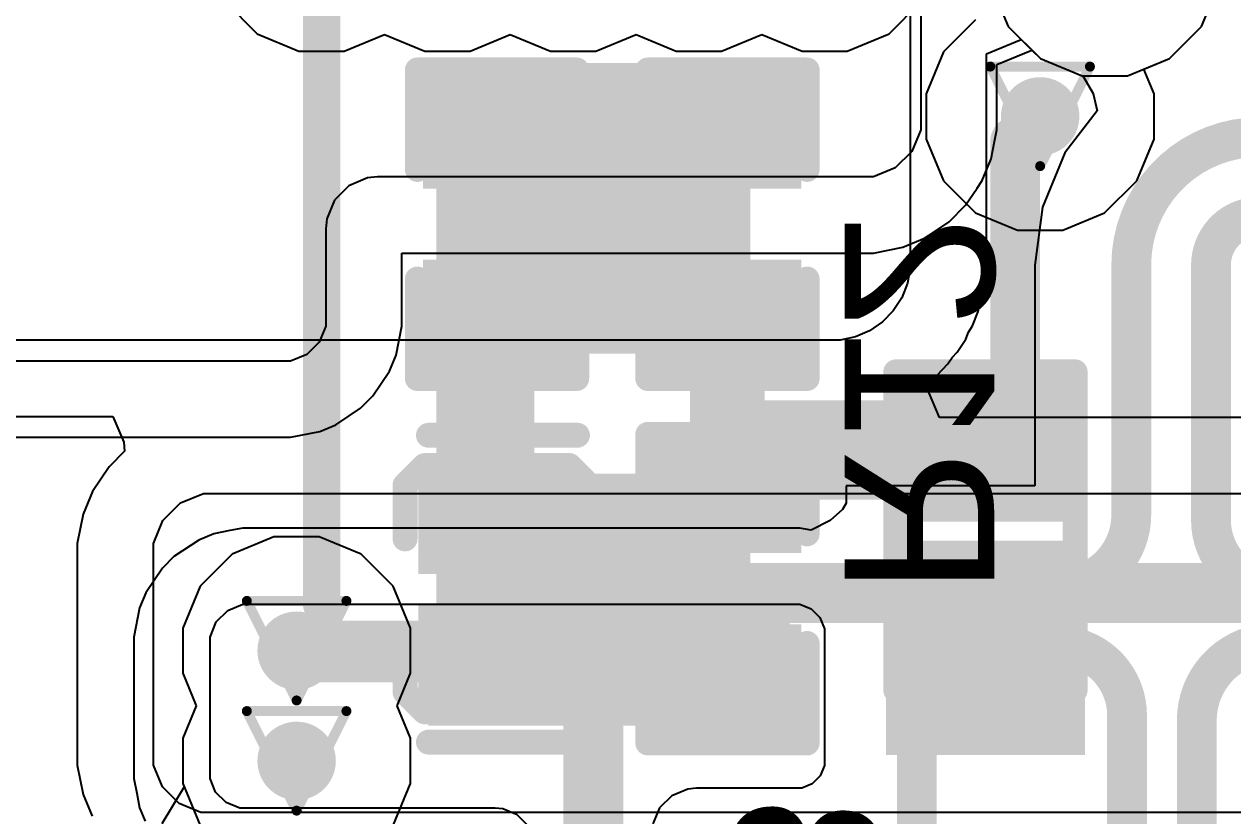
# Model space of a CAD drawing. Header units: inches. Extents: x -5 to 234, y -4 to 104.
# Drawn here: x 25.86 to 32.02, y 3.24 to 7.28 of the extents above; entities that cross this region are included whole.
import ezdxf

# ---------------------------------------------------------------- set-up
doc = ezdxf.new("R2010")
doc.units = ezdxf.units.IN
for name, color, linetype in [('Bottom Layer', 5, 'Continuous'), ('Bottom Overlay', 54, 'Continuous'), ('Bottom Paste', 16, 'Continuous'), ('Bottom Solder', 6, 'Continuous'), ('Drill Drawing', 1, 'Continuous'), ('GND', 16, 'Continuous'), ('POWER', 76, 'Continuous'), ('Top Layer', 1, 'Continuous'), ('Top Overlay', 2, 'Continuous'), ('Top Paste', 8, 'Continuous'), ('Top Solder', 216, 'Continuous'), ('Via Holes', 16, 'Continuous')]:
    doc.layers.add(name, color=color, linetype=linetype)
doc.styles.add('Arial', font='', dxfattribs={"height": 0.2})
doc.styles.get('Arial').set_extended_font_data('Arial')

# ---------------------------------------------------------------- blocks, each defined once
blk = doc.blocks.new('R___0805_B_55')
at = {"layer": 'Bottom Layer'}
for points in [[(-1.524, 0.635), (-0.508, 0.635), (-0.508, -0.635), (-1.524, -0.635)], [(0.508, 0.635), (1.524, 0.635), (1.524, -0.635), (0.508, -0.635)]]:
    blk.add_hatch(color=5, dxfattribs=at).paths.add_polyline_path(points)
at = {"layer": 'Bottom Paste'}
for points in [[(-1.524, 0.635), (-0.508, 0.635), (-0.508, -0.635), (-1.524, -0.635)], [(0.508, 0.635), (1.524, 0.635), (1.524, -0.635), (0.508, -0.635)]]:
    blk.add_hatch(color=16, dxfattribs=at).paths.add_polyline_path(points)
at = {"layer": 'Bottom Solder'}
for points in [[(-1.6256, 0.7366), (-0.4064, 0.7366), (-0.4064, -0.7366), (-1.6256, -0.7366)], [(0.4064, 0.7366), (1.6256, 0.7366), (1.6256, -0.7366), (0.4064, -0.7366)]]:
    blk.add_hatch(color=6, dxfattribs=at).paths.add_polyline_path(points)
at = {"layer": 'Bottom Overlay'}
for points in [[(1.6256, 0.7366, 0.127, 0.127, 0), (-1.6256, 0.7366, 0.127, 0.127, 0)], [(-1.6256, -0.7366, 0.127, 0.127, 0), (-1.6256, 0.7366, 0.127, 0.127, 0)], [(1.6256, -0.7366, 0.127, 0.127, 0), (1.6256, 0.7366, 0.127, 0.127, 0)], [(1.6256, -0.7366, 0.127, 0.127, 0), (-1.6256, -0.7366, 0.127, 0.127, 0)]]:
    blk.add_lwpolyline(points, format="xyseb", dxfattribs=at)
for points in [[(-1.65735, 0.7366, 0.0635, 0.0635, 1), (-1.59385, 0.7366, 0.0635, 0.0635, 1)], [(-1.65735, 0.7366, 0.0635, 0.0635, 1), (-1.59385, 0.7366, 0.0635, 0.0635, 1)], [(1.59385, 0.7366, 0.0635, 0.0635, 1), (1.65735, 0.7366, 0.0635, 0.0635, 1)], [(1.59385, 0.7366, 0.0635, 0.0635, 1), (1.65735, 0.7366, 0.0635, 0.0635, 1)], [(-1.65735, -0.7366, 0.0635, 0.0635, 1), (-1.59385, -0.7366, 0.0635, 0.0635, 1)], [(-1.65735, -0.7366, 0.0635, 0.0635, 1), (-1.59385, -0.7366, 0.0635, 0.0635, 1)], [(1.59385, -0.7366, 0.0635, 0.0635, 1), (1.65735, -0.7366, 0.0635, 0.0635, 1)], [(1.59385, -0.7366, 0.0635, 0.0635, 1), (1.65735, -0.7366, 0.0635, 0.0635, 1)]]:
    blk.add_lwpolyline(points, format="xyseb", close=True, dxfattribs=at)
blk = doc.blocks.new('DFN1006_2L__116')
at = {"layer": 'Top Layer'}
for points in [[(-0.7, 0.33), (-0.15, 0.33), (-0.15, -0.33), (-0.7, -0.33)], [(0.15, 0.33), (0.7, 0.33), (0.7, -0.33), (0.15, -0.33)]]:
    blk.add_hatch(color=1, dxfattribs=at).paths.add_polyline_path(points)
at = {"layer": 'Top Overlay'}
blk.add_hatch(color=2, dxfattribs=at).paths.add_polyline_path([(-1.143, -0.5079), (-0.8128, -0.5079), (-0.8128, 0.5081), (-1.143, 0.5081)])
at = {"layer": 'Top Paste'}
for points in [[(-0.7, 0.33), (-0.15, 0.33), (-0.15, -0.33), (-0.7, -0.33)], [(0.15, 0.33), (0.7, 0.33), (0.7, -0.33), (0.15, -0.33)]]:
    blk.add_hatch(color=8, dxfattribs=at).paths.add_polyline_path(points)
at = {"layer": 'Top Solder'}
for points in [[(-0.8016, 0.4316), (-0.0484, 0.4316), (-0.0484, -0.4316), (-0.8016, -0.4316)], [(0.0484, 0.4316), (0.8016, 0.4316), (0.8016, -0.4316), (0.0484, -0.4316)]]:
    blk.add_hatch(color=216, dxfattribs=at).paths.add_polyline_path(points)
at = {"layer": 'Top Overlay'}
for points in [[(-0.8128, 0.4572, 0.127, 0.127, 0), (-0.8128, -0.4572, 0.127, 0.127, 0)], [(-0.8128, 0.4572, 0.127, 0.127, 0), (0.8128, 0.4572, 0.127, 0.127, 0)], [(0.8128, 0.4572, 0.127, 0.127, 0), (0.8128, -0.4572, 0.127, 0.127, 0)], [(-0.8128, -0.4572, 0.127, 0.127, 0), (0.8128, -0.4572, 0.127, 0.127, 0)]]:
    blk.add_lwpolyline(points, format="xyseb", dxfattribs=at)
for points in [[(-0.8446, 0.4572, 0.0635, 0.0635, 1), (-0.781, 0.4572, 0.0635, 0.0635, 1)], [(-0.8446, 0.4572, 0.0635, 0.0635, 1), (-0.781, 0.4572, 0.0635, 0.0635, 1)], [(0.781, 0.4572, 0.0635, 0.0635, 1), (0.8445, 0.4572, 0.0635, 0.0635, 1)], [(0.781, 0.4572, 0.0635, 0.0635, 1), (0.8445, 0.4572, 0.0635, 0.0635, 1)], [(-0.8446, -0.4572, 0.0635, 0.0635, 1), (-0.781, -0.4572, 0.0635, 0.0635, 1)], [(-0.8446, -0.4572, 0.0635, 0.0635, 1), (-0.781, -0.4572, 0.0635, 0.0635, 1)], [(0.781, -0.4572, 0.0635, 0.0635, 1), (0.8445, -0.4572, 0.0635, 0.0635, 1)], [(0.781, -0.4572, 0.0635, 0.0635, 1), (0.8445, -0.4572, 0.0635, 0.0635, 1)]]:
    blk.add_lwpolyline(points, format="xyseb", close=True, dxfattribs=at)
blk = doc.blocks.new('DFN1006_2L__B__D____________118')
at = {"layer": 'Top Layer'}
for points in [[(-0.525, 0.35), (-0.125, 0.35), (-0.125, -0.35), (-0.525, -0.35)], [(0.125, 0.35), (0.525, 0.35), (0.525, -0.35), (0.125, -0.35)]]:
    blk.add_hatch(color=1, dxfattribs=at).paths.add_polyline_path(points)
at = {"layer": 'Top Paste'}
for points in [[(-0.525, 0.35), (-0.125, 0.35), (-0.125, -0.35), (-0.525, -0.35)], [(0.125, 0.35), (0.525, 0.35), (0.525, -0.35), (0.125, -0.35)]]:
    blk.add_hatch(color=8, dxfattribs=at).paths.add_polyline_path(points)
at = {"layer": 'Top Solder'}
for points in [[(-0.5758, 0.4008), (-0.0742, 0.4008), (-0.0742, -0.4008), (-0.5758, -0.4008)], [(0.0742, 0.4008), (0.5758, 0.4008), (0.5758, -0.4008), (0.0742, -0.4008)]]:
    blk.add_hatch(color=216, dxfattribs=at).paths.add_polyline_path(points)
at = {"layer": 'Top Overlay'}
for points in [[(-0.5283, 0.4692, 0.127, 0.127, 0), (-0.6283, 0.3691, 0.127, 0.127, 0)], [(-0.5283, 0.4692, 0.127, 0.127, 0), (-0.4983, 0.4692, 0.127, 0.127, 0)], [(-0.4983, 0.4692, 0.127, 0.127, 0), (-0.254, 0.4692, 0.127, 0.127, 0)], [(0.254, 0.4692, 0.127, 0.127, 0), (0.4983, 0.4692, 0.127, 0.127, 0)], [(0.4983, 0.4692, 0.127, 0.127, 0), (0.5283, 0.4692, 0.127, 0.127, 0)], [(0.5283, 0.4692, 0.127, 0.127, 0), (0.6283, 0.3691, 0.127, 0.127, 0)], [(-0.6283, 0.3691, 0.127, 0.127, 0), (-0.6283, -0.3691, 0.127, 0.127, 0)], [(0.6283, 0.3691, 0.127, 0.127, 0), (0.6283, -0.3691, 0.127, 0.127, 0)], [(-0.783, 0.35, 0.127, 0.127, 0), (-0.783, -0.41, 0.127, 0.127, 0)], [(0.783, 0.35, 0.127, 0.127, 0), (0.783, -0.41, 0.127, 0.127, 0)], [(-0.6283, -0.3691, 0.127, 0.127, 0), (-0.5283, -0.4692, 0.127, 0.127, 0)], [(0.6283, -0.3691, 0.127, 0.127, 0), (0.5283, -0.4692, 0.127, 0.127, 0)], [(-0.5283, -0.4692, 0.127, 0.127, 0), (-0.254, -0.4692, 0.127, 0.127, 0)], [(0.254, -0.4692, 0.127, 0.127, 0), (0.5283, -0.4692, 0.127, 0.127, 0)]]:
    blk.add_lwpolyline(points, format="xyseb", dxfattribs=at)
for points in [[(-0.5601, 0.4692, 0.0635, 0.0635, 1), (-0.4966, 0.4692, 0.0635, 0.0635, 1)], [(-0.5601, 0.4692, 0.0635, 0.0635, 1), (-0.4966, 0.4692, 0.0635, 0.0635, 1)], [(-0.5301, 0.4692, 0.0635, 0.0635, 1), (-0.4666, 0.4692, 0.0635, 0.0635, 1)], [(-0.5301, 0.4692, 0.0635, 0.0635, 1), (-0.4666, 0.4692, 0.0635, 0.0635, 1)], [(-0.2857, 0.4692, 0.0635, 0.0635, 1), (-0.2223, 0.4692, 0.0635, 0.0635, 1)], [(0.2223, 0.4692, 0.0635, 0.0635, 1), (0.2857, 0.4692, 0.0635, 0.0635, 1)], [(0.4666, 0.4692, 0.0635, 0.0635, 1), (0.5301, 0.4692, 0.0635, 0.0635, 1)], [(0.4666, 0.4692, 0.0635, 0.0635, 1), (0.5301, 0.4692, 0.0635, 0.0635, 1)], [(0.4966, 0.4692, 0.0635, 0.0635, 1), (0.5601, 0.4692, 0.0635, 0.0635, 1)], [(0.4966, 0.4692, 0.0635, 0.0635, 1), (0.5601, 0.4692, 0.0635, 0.0635, 1)], [(-0.6601, 0.3691, 0.0635, 0.0635, 1), (-0.5966, 0.3691, 0.0635, 0.0635, 1)], [(-0.6601, 0.3691, 0.0635, 0.0635, 1), (-0.5966, 0.3691, 0.0635, 0.0635, 1)], [(0.5966, 0.3691, 0.0635, 0.0635, 1), (0.6601, 0.3691, 0.0635, 0.0635, 1)], [(0.5966, 0.3691, 0.0635, 0.0635, 1), (0.6601, 0.3691, 0.0635, 0.0635, 1)], [(-0.8147, 0.35, 0.0635, 0.0635, 1), (-0.7512, 0.35, 0.0635, 0.0635, 1)], [(0.7512, 0.35, 0.0635, 0.0635, 1), (0.8147, 0.35, 0.0635, 0.0635, 1)], [(-0.6601, -0.3691, 0.0635, 0.0635, 1), (-0.5966, -0.3691, 0.0635, 0.0635, 1)], [(-0.6601, -0.3691, 0.0635, 0.0635, 1), (-0.5966, -0.3691, 0.0635, 0.0635, 1)], [(0.5966, -0.3691, 0.0635, 0.0635, 1), (0.6601, -0.3691, 0.0635, 0.0635, 1)], [(0.5966, -0.3691, 0.0635, 0.0635, 1), (0.6601, -0.3691, 0.0635, 0.0635, 1)], [(-0.8147, -0.41, 0.0635, 0.0635, 1), (-0.7512, -0.41, 0.0635, 0.0635, 1)], [(0.7512, -0.41, 0.0635, 0.0635, 1), (0.8147, -0.41, 0.0635, 0.0635, 1)], [(-0.5601, -0.4692, 0.0635, 0.0635, 1), (-0.4966, -0.4692, 0.0635, 0.0635, 1)], [(-0.5601, -0.4692, 0.0635, 0.0635, 1), (-0.4966, -0.4692, 0.0635, 0.0635, 1)], [(-0.2857, -0.4692, 0.0635, 0.0635, 1), (-0.2223, -0.4692, 0.0635, 0.0635, 1)], [(0.2223, -0.4692, 0.0635, 0.0635, 1), (0.2857, -0.4692, 0.0635, 0.0635, 1)], [(0.4966, -0.4692, 0.0635, 0.0635, 1), (0.5601, -0.4692, 0.0635, 0.0635, 1)], [(0.4966, -0.4692, 0.0635, 0.0635, 1), (0.5601, -0.4692, 0.0635, 0.0635, 1)]]:
    blk.add_lwpolyline(points, format="xyseb", close=True, dxfattribs=at)
blk = doc.blocks.new('C___0402_141')
at = {"layer": 'Top Layer'}
for points in [[(-0.6985, -0.3175), (-0.6985, 0.3175), (-0.2413, 0.3175), (-0.2413, -0.3175)], [(0.2413, -0.3175), (0.2413, 0.3175), (0.6985, 0.3175), (0.6985, -0.3175)]]:
    blk.add_hatch(color=1, dxfattribs=at).paths.add_polyline_path(points)
at = {"layer": 'Top Paste'}
for points in [[(-0.6985, -0.3175), (-0.6985, 0.3175), (-0.2413, 0.3175), (-0.2413, -0.3175)], [(0.2413, -0.3175), (0.2413, 0.3175), (0.6985, 0.3175), (0.6985, -0.3175)]]:
    blk.add_hatch(color=8, dxfattribs=at).paths.add_polyline_path(points)
at = {"layer": 'Top Solder'}
for points in [[(-0.7585, -0.3775), (-0.7585, 0.3775), (-0.1813, 0.3775), (-0.1813, -0.3775)], [(0.1813, -0.3775), (0.1813, 0.3775), (0.7585, 0.3775), (0.7585, -0.3775)]]:
    blk.add_hatch(color=216, dxfattribs=at).paths.add_polyline_path(points)
at = {"layer": 'Top Overlay'}
for points in [[(-0.7874, -0.4064, 0.127, 0.127, 0), (-0.7874, 0.4064, 0.127, 0.127, 0)], [(-0.2794, 0.4064, 0.127, 0.127, 0), (-0.7874, 0.4064, 0.127, 0.127, 0)], [(0.7874, 0.4064, 0.127, 0.127, 0), (0.2794, 0.4064, 0.127, 0.127, 0)], [(0.7874, -0.4064, 0.127, 0.127, 0), (0.7874, 0.4064, 0.127, 0.127, 0)], [(-0.2794, -0.4064, 0.127, 0.127, 0), (-0.7874, -0.4064, 0.127, 0.127, 0)], [(0.7874, -0.4064, 0.127, 0.127, 0), (0.2794, -0.4064, 0.127, 0.127, 0)]]:
    blk.add_lwpolyline(points, format="xyseb", dxfattribs=at)
for points in [[(-0.8191, 0.4064, 0.0635, 0.0635, 1), (-0.7556, 0.4064, 0.0635, 0.0635, 1)], [(-0.8191, 0.4064, 0.0635, 0.0635, 1), (-0.7556, 0.4064, 0.0635, 0.0635, 1)], [(-0.3111, 0.4064, 0.0635, 0.0635, 1), (-0.2477, 0.4064, 0.0635, 0.0635, 1)], [(0.2477, 0.4064, 0.0635, 0.0635, 1), (0.3111, 0.4064, 0.0635, 0.0635, 1)], [(0.7556, 0.4064, 0.0635, 0.0635, 1), (0.8191, 0.4064, 0.0635, 0.0635, 1)], [(0.7556, 0.4064, 0.0635, 0.0635, 1), (0.8191, 0.4064, 0.0635, 0.0635, 1)], [(-0.8191, -0.4064, 0.0635, 0.0635, 1), (-0.7556, -0.4064, 0.0635, 0.0635, 1)], [(-0.8191, -0.4064, 0.0635, 0.0635, 1), (-0.7556, -0.4064, 0.0635, 0.0635, 1)], [(-0.3111, -0.4064, 0.0635, 0.0635, 1), (-0.2477, -0.4064, 0.0635, 0.0635, 1)], [(0.2477, -0.4064, 0.0635, 0.0635, 1), (0.3111, -0.4064, 0.0635, 0.0635, 1)], [(0.7556, -0.4064, 0.0635, 0.0635, 1), (0.8191, -0.4064, 0.0635, 0.0635, 1)], [(0.7556, -0.4064, 0.0635, 0.0635, 1), (0.8191, -0.4064, 0.0635, 0.0635, 1)]]:
    blk.add_lwpolyline(points, format="xyseb", close=True, dxfattribs=at)
blk = doc.blocks.new('C___0402_142')
at = {"layer": 'Top Layer'}
for points in [[(-0.6985, -0.3175), (-0.6985, 0.3175), (-0.2413, 0.3175), (-0.2413, -0.3175)], [(0.2413, -0.3175), (0.2413, 0.3175), (0.6985, 0.3175), (0.6985, -0.3175)]]:
    blk.add_hatch(color=1, dxfattribs=at).paths.add_polyline_path(points)
at = {"layer": 'Top Paste'}
for points in [[(-0.6985, -0.3175), (-0.6985, 0.3175), (-0.2413, 0.3175), (-0.2413, -0.3175)], [(0.2413, -0.3175), (0.2413, 0.3175), (0.6985, 0.3175), (0.6985, -0.3175)]]:
    blk.add_hatch(color=8, dxfattribs=at).paths.add_polyline_path(points)
at = {"layer": 'Top Solder'}
for points in [[(-0.7585, -0.3775), (-0.7585, 0.3775), (-0.1813, 0.3775), (-0.1813, -0.3775)], [(0.1813, -0.3775), (0.1813, 0.3775), (0.7585, 0.3775), (0.7585, -0.3775)]]:
    blk.add_hatch(color=216, dxfattribs=at).paths.add_polyline_path(points)
at = {"layer": 'Top Overlay'}
for points in [[(-0.7874, 0.4064, 0.127, 0.127, 0), (-0.7874, -0.4064, 0.127, 0.127, 0)], [(-0.7874, 0.4064, 0.127, 0.127, 0), (-0.2794, 0.4064, 0.127, 0.127, 0)], [(0.2794, 0.4064, 0.127, 0.127, 0), (0.7874, 0.4064, 0.127, 0.127, 0)], [(0.7874, 0.4064, 0.127, 0.127, 0), (0.7874, -0.4064, 0.127, 0.127, 0)], [(-0.7874, -0.4064, 0.127, 0.127, 0), (-0.2794, -0.4064, 0.127, 0.127, 0)], [(0.2794, -0.4064, 0.127, 0.127, 0), (0.7874, -0.4064, 0.127, 0.127, 0)]]:
    blk.add_lwpolyline(points, format="xyseb", dxfattribs=at)
for points in [[(-0.8191, 0.4064, 0.0635, 0.0635, 1), (-0.7556, 0.4064, 0.0635, 0.0635, 1)], [(-0.8191, 0.4064, 0.0635, 0.0635, 1), (-0.7556, 0.4064, 0.0635, 0.0635, 1)], [(-0.3111, 0.4064, 0.0635, 0.0635, 1), (-0.2477, 0.4064, 0.0635, 0.0635, 1)], [(0.2477, 0.4064, 0.0635, 0.0635, 1), (0.3111, 0.4064, 0.0635, 0.0635, 1)], [(0.7556, 0.4064, 0.0635, 0.0635, 1), (0.8191, 0.4064, 0.0635, 0.0635, 1)], [(0.7556, 0.4064, 0.0635, 0.0635, 1), (0.8191, 0.4064, 0.0635, 0.0635, 1)], [(-0.8191, -0.4064, 0.0635, 0.0635, 1), (-0.7556, -0.4064, 0.0635, 0.0635, 1)], [(-0.8191, -0.4064, 0.0635, 0.0635, 1), (-0.7556, -0.4064, 0.0635, 0.0635, 1)], [(-0.3111, -0.4064, 0.0635, 0.0635, 1), (-0.2477, -0.4064, 0.0635, 0.0635, 1)], [(0.2477, -0.4064, 0.0635, 0.0635, 1), (0.3111, -0.4064, 0.0635, 0.0635, 1)], [(0.7556, -0.4064, 0.0635, 0.0635, 1), (0.8191, -0.4064, 0.0635, 0.0635, 1)], [(0.7556, -0.4064, 0.0635, 0.0635, 1), (0.8191, -0.4064, 0.0635, 0.0635, 1)]]:
    blk.add_lwpolyline(points, format="xyseb", close=True, dxfattribs=at)
blk = doc.blocks.new('C___0402_143')
at = {"layer": 'Top Layer'}
for points in [[(-0.6985, -0.3175), (-0.6985, 0.3175), (-0.2413, 0.3175), (-0.2413, -0.3175)], [(0.2413, -0.3175), (0.2413, 0.3175), (0.6985, 0.3175), (0.6985, -0.3175)]]:
    blk.add_hatch(color=1, dxfattribs=at).paths.add_polyline_path(points)
at = {"layer": 'Top Paste'}
for points in [[(-0.6985, -0.3175), (-0.6985, 0.3175), (-0.2413, 0.3175), (-0.2413, -0.3175)], [(0.2413, -0.3175), (0.2413, 0.3175), (0.6985, 0.3175), (0.6985, -0.3175)]]:
    blk.add_hatch(color=8, dxfattribs=at).paths.add_polyline_path(points)
at = {"layer": 'Top Solder'}
for points in [[(-0.7585, -0.3775), (-0.7585, 0.3775), (-0.1813, 0.3775), (-0.1813, -0.3775)], [(0.1813, -0.3775), (0.1813, 0.3775), (0.7585, 0.3775), (0.7585, -0.3775)]]:
    blk.add_hatch(color=216, dxfattribs=at).paths.add_polyline_path(points)
at = {"layer": 'Top Overlay'}
for points in [[(-0.7874, 0.4064, 0.127, 0.127, 0), (-0.7874, -0.4064, 0.127, 0.127, 0)], [(-0.7874, 0.4064, 0.127, 0.127, 0), (-0.2794, 0.4064, 0.127, 0.127, 0)], [(0.2794, 0.4064, 0.127, 0.127, 0), (0.7874, 0.4064, 0.127, 0.127, 0)], [(0.7874, 0.4064, 0.127, 0.127, 0), (0.7874, -0.4064, 0.127, 0.127, 0)], [(-0.7874, -0.4064, 0.127, 0.127, 0), (-0.2794, -0.4064, 0.127, 0.127, 0)], [(0.2794, -0.4064, 0.127, 0.127, 0), (0.7874, -0.4064, 0.127, 0.127, 0)]]:
    blk.add_lwpolyline(points, format="xyseb", dxfattribs=at)
for points in [[(-0.8191, 0.4064, 0.0635, 0.0635, 1), (-0.7556, 0.4064, 0.0635, 0.0635, 1)], [(-0.8191, 0.4064, 0.0635, 0.0635, 1), (-0.7556, 0.4064, 0.0635, 0.0635, 1)], [(-0.3111, 0.4064, 0.0635, 0.0635, 1), (-0.2477, 0.4064, 0.0635, 0.0635, 1)], [(0.2477, 0.4064, 0.0635, 0.0635, 1), (0.3111, 0.4064, 0.0635, 0.0635, 1)], [(0.7556, 0.4064, 0.0635, 0.0635, 1), (0.8191, 0.4064, 0.0635, 0.0635, 1)], [(0.7556, 0.4064, 0.0635, 0.0635, 1), (0.8191, 0.4064, 0.0635, 0.0635, 1)], [(-0.8191, -0.4064, 0.0635, 0.0635, 1), (-0.7556, -0.4064, 0.0635, 0.0635, 1)], [(-0.8191, -0.4064, 0.0635, 0.0635, 1), (-0.7556, -0.4064, 0.0635, 0.0635, 1)], [(-0.3111, -0.4064, 0.0635, 0.0635, 1), (-0.2477, -0.4064, 0.0635, 0.0635, 1)], [(0.2477, -0.4064, 0.0635, 0.0635, 1), (0.3111, -0.4064, 0.0635, 0.0635, 1)], [(0.7556, -0.4064, 0.0635, 0.0635, 1), (0.8191, -0.4064, 0.0635, 0.0635, 1)], [(0.7556, -0.4064, 0.0635, 0.0635, 1), (0.8191, -0.4064, 0.0635, 0.0635, 1)]]:
    blk.add_lwpolyline(points, format="xyseb", close=True, dxfattribs=at)

msp = doc.modelspace()

# ---------------------------------------------------------------- hatches: boundary and pattern name
at = {"layer": 'Bottom Layer'}
h = msp.add_hatch(color=5, dxfattribs=at)
edge = h.paths.add_edge_path()
edge.add_arc((31.0388, 6.8072), 0.2, 0, 360)
h = msp.add_hatch(color=5, dxfattribs=at)
edge = h.paths.add_edge_path()
edge.add_arc((27.2469, 4.0805), 0.2, 0, 360)
h = msp.add_hatch(color=5, dxfattribs=at)
edge = h.paths.add_edge_path()
edge.add_arc((27.2469, 3.5181), 0.2, 0, 360)
at = {"layer": 'GND'}
h = msp.add_hatch(color=16, dxfattribs=at)
edge = h.paths.add_edge_path()
edge.add_arc((31.0388, 6.8072), 0.2, 0, 360)
h = msp.add_hatch(color=16, dxfattribs=at)
edge = h.paths.add_edge_path()
edge.add_arc((27.2469, 4.0805), 0.2, 0, 360)
h = msp.add_hatch(color=16, dxfattribs=at)
edge = h.paths.add_edge_path()
edge.add_arc((27.2469, 3.5181), 0.2, 0, 360)
at = {"layer": 'POWER'}
h = msp.add_hatch(color=76, dxfattribs=at)
edge = h.paths.add_edge_path()
edge.add_arc((31.0388, 6.8072), 0.2, 0, 360)
h = msp.add_hatch(color=76, dxfattribs=at)
edge = h.paths.add_edge_path()
edge.add_arc((27.2469, 4.0805), 0.2, 0, 360)
h = msp.add_hatch(color=76, dxfattribs=at)
edge = h.paths.add_edge_path()
edge.add_arc((27.2469, 3.5181), 0.2, 0, 360)
at = {"layer": 'Top Layer'}
h = msp.add_hatch(color=1, dxfattribs=at)
edge = h.paths.add_edge_path()
edge.add_arc((31.0388, 6.8072), 0.2, 0, 360)
h = msp.add_hatch(color=1, dxfattribs=at)
edge = h.paths.add_edge_path()
edge.add_arc((27.2469, 4.0805), 0.2, 0, 360)
msp.add_hatch(color=1, dxfattribs=at).paths.add_polyline_path([(27.9191, 3.6984), (29.7617, 3.6984), (29.7617, 4.222), (27.9191, 4.222)])
h = msp.add_hatch(color=1, dxfattribs=at)
edge = h.paths.add_edge_path()
edge.add_arc((27.2469, 3.5181), 0.2, 0, 360)
at = {"layer": 'Via Holes'}
h = msp.add_hatch(color=7, dxfattribs=at)
edge = h.paths.add_edge_path()
edge.add_arc((31.0388, 6.8072), 0.1, 0, 360)
h = msp.add_hatch(color=7, dxfattribs=at)
edge = h.paths.add_edge_path()
edge.add_arc((27.2469, 4.0805), 0.1, 0, 360)
h = msp.add_hatch(color=7, dxfattribs=at)
edge = h.paths.add_edge_path()
edge.add_arc((27.2469, 3.5181), 0.1, 0, 360)

# ---------------------------------------------------------------- linework, layer by layer
at = {"layer": 'Bottom Layer'}
for p, q in [((30.3762, 9.0192), (30.3762, 6.0728)), ((31.8615, 7.2655), (31.95, 7.479)), ((31.6981, 7.1021), (31.8615, 7.2655)), ((30.7646, 7.1258), (30.9424, 7.1995)), ((30.9424, 7.1995), (31.0399, 7.1021)), ((30.7646, 6.0757), (30.7646, 7.1258)), ((31.0399, 7.1021), (31.2534, 7.0136)), ((31.4846, 7.0136), (31.6981, 7.1021)), ((31.2534, 7.0136), (31.4846, 7.0136)), ((30.3762, 6.0728), (30.3768, 6.0332)), ((30.7652, 6.0389), (30.7646, 6.0757)), ((30.3768, 6.0332), (30.3624, 5.9551)), ((30.7583, 6.0013), (30.7652, 6.0389)), ((30.7588, 5.963), (30.7583, 6.0013)), ((30.3624, 5.9551), (30.3331, 5.8814)), ((30.7445, 5.885), (30.7588, 5.963)), ((30.3331, 5.8814), (30.29, 5.8148)), ((30.7304, 5.8494), (30.7445, 5.885)), ((30.29, 5.8148), (30.2348, 5.7578)), ((30.6942, 5.738), (30.7235, 5.8117)), ((30.7235, 5.8117), (30.7304, 5.8494)), ((30.2348, 5.7578), (30.1694, 5.7128)), ((30.6734, 5.7059), (30.6942, 5.738)), ((30.0966, 5.6814), (30.019, 5.6648)), ((30.1694, 5.7128), (30.0966, 5.6814)), ((30.6593, 5.6703), (30.6734, 5.7059)), ((29.9793, 5.6642), (21.9549, 5.6642)), ((30.019, 5.6648), (29.9793, 5.6642)), ((29.9793, 5.6642), (29.9793, 5.6642)), ((30.6162, 5.6037), (30.6593, 5.6703)), ((30.5687, 5.5441), (30.5895, 5.5762)), ((30.5895, 5.5762), (30.6162, 5.6037)), ((30.4819, 5.4655), (30.5134, 5.4872)), ((30.5134, 5.4872), (30.5687, 5.5441)), ((30.4658, 5.4489), (30.4819, 5.4655)), ((30.4703, 5.4027), (30.4658, 5.4489)), ((30.5264, 5.2711), (30.4703, 5.4027)), ((21.9549, 5.2757), (26.3097, 5.2757)), ((26.3097, 5.2757), (26.365, 5.1446)), ((35.6276, 5.2711), (30.5264, 5.2711)), ((26.365, 5.1446), (26.3691, 5.0979)), ((26.3691, 5.0979), (26.2906, 5.0194)), ((26.2906, 5.0194), (26.2063, 4.8934)), ((26.2063, 4.8934), (26.1579, 4.7764)), ((26.6548, 4.8342), (26.7717, 4.8827)), ((26.7717, 4.8827), (26.835, 4.8827)), ((26.835, 4.8827), (35.5541, 4.8827)), ((26.835, 4.8827), (26.835, 4.8827)), ((26.5652, 4.7447), (26.6548, 4.8342)), ((26.1579, 4.7764), (26.1283, 4.6278)), ((26.5168, 4.6278), (26.5652, 4.7447)), ((26.1283, 4.6278), (26.1283, 3.4961)), ((26.5168, 4.5645), (26.5168, 4.6278)), ((26.5168, 3.556), (26.5168, 4.5645)), ((26.5168, 3.4961), (26.5168, 3.556)), ((26.5168, 3.556), (26.5168, 3.556)), ((26.1283, 3.4961), (26.1579, 3.3474)), ((26.5627, 3.3853), (26.5168, 3.4961)), ((26.1579, 3.3474), (26.2038, 3.2366)), ((26.6475, 3.3005), (26.5627, 3.3853)), ((26.7582, 3.2546), (26.6475, 3.3005)), ((26.8182, 3.2546), (26.7582, 3.2546)), ((35.656, 3.2546), (26.8182, 3.2546))]:
    msp.add_line(p, q, dxfattribs=at)
for points in [[(28.76, 4.3747, 0.3048, 0.3048, -0.414214), (28.4659, 4.0805, 0.3048, 0.3048, 0)], [(28.76, 4.3747, 0.3048, 0.3048, 0), (33.7961, 4.3747, 0.3048, 0.3048, 0)], [(27.2469, 4.0805, 0.3048, 0.3048, 0), (28.4659, 4.0805, 0.3048, 0.3048, 0)]]:
    msp.add_lwpolyline(points, format="xyseb", dxfattribs=at)
for points in [[(28.6838, 4.3747, 0.1524, 0.1524, 1), (28.8362, 4.3747, 0.1524, 0.1524, 1)], [(28.6838, 4.3747, 0.1524, 0.1524, 1), (28.8362, 4.3747, 0.1524, 0.1524, 1)], [(27.1707, 4.0805, 0.1524, 0.1524, 1), (27.3231, 4.0805, 0.1524, 0.1524, 1)], [(28.3897, 4.0805, 0.1524, 0.1524, 1), (28.5421, 4.0805, 0.1524, 0.1524, 1)], [(28.3897, 4.0805, 0.1524, 0.1524, 1), (28.5421, 4.0805, 0.1524, 0.1524, 1)]]:
    msp.add_lwpolyline(points, format="xyseb", close=True, dxfattribs=at)
at = {"layer": 'Drill Drawing'}
for points in [[(30.7848, 7.0612, 0.0508, 0.0508, 0), (31.2928, 7.0612, 0.0508, 0.0508, 0)], [(30.7848, 7.0612, 0.0508, 0.0508, 0), (31.0388, 6.5532, 0.0508, 0.0508, 0)], [(31.0388, 6.5532, 0.0508, 0.0508, 0), (31.2928, 7.0612, 0.0508, 0.0508, 0)], [(26.9929, 4.3345, 0.0508, 0.0508, 0), (27.5009, 4.3345, 0.0508, 0.0508, 0)], [(26.9929, 4.3345, 0.0508, 0.0508, 0), (27.2469, 3.8265, 0.0508, 0.0508, 0)], [(27.2469, 3.8265, 0.0508, 0.0508, 0), (27.5009, 4.3345, 0.0508, 0.0508, 0)], [(26.9929, 3.7721, 0.0508, 0.0508, 0), (27.5009, 3.7721, 0.0508, 0.0508, 0)], [(26.9929, 3.7721, 0.0508, 0.0508, 0), (27.2469, 3.2641, 0.0508, 0.0508, 0)], [(27.2469, 3.2641, 0.0508, 0.0508, 0), (27.5009, 3.7721, 0.0508, 0.0508, 0)]]:
    msp.add_lwpolyline(points, format="xyseb", dxfattribs=at)
for points in [[(30.7721, 7.0612, 0.0254, 0.0254, 1), (30.7975, 7.0612, 0.0254, 0.0254, 1)], [(30.7721, 7.0612, 0.0254, 0.0254, 1), (30.7975, 7.0612, 0.0254, 0.0254, 1)], [(31.2801, 7.0612, 0.0254, 0.0254, 1), (31.3055, 7.0612, 0.0254, 0.0254, 1)], [(31.2801, 7.0612, 0.0254, 0.0254, 1), (31.3055, 7.0612, 0.0254, 0.0254, 1)], [(31.0261, 6.5532, 0.0254, 0.0254, 1), (31.0515, 6.5532, 0.0254, 0.0254, 1)], [(31.0261, 6.5532, 0.0254, 0.0254, 1), (31.0515, 6.5532, 0.0254, 0.0254, 1)], [(26.9802, 4.3345, 0.0254, 0.0254, 1), (27.0056, 4.3345, 0.0254, 0.0254, 1)], [(26.9802, 4.3345, 0.0254, 0.0254, 1), (27.0056, 4.3345, 0.0254, 0.0254, 1)], [(27.4882, 4.3345, 0.0254, 0.0254, 1), (27.5136, 4.3345, 0.0254, 0.0254, 1)], [(27.4882, 4.3345, 0.0254, 0.0254, 1), (27.5136, 4.3345, 0.0254, 0.0254, 1)], [(27.2342, 3.8265, 0.0254, 0.0254, 1), (27.2596, 3.8265, 0.0254, 0.0254, 1)], [(27.2342, 3.8265, 0.0254, 0.0254, 1), (27.2596, 3.8265, 0.0254, 0.0254, 1)], [(26.9802, 3.7721, 0.0254, 0.0254, 1), (27.0056, 3.7721, 0.0254, 0.0254, 1)], [(26.9802, 3.7721, 0.0254, 0.0254, 1), (27.0056, 3.7721, 0.0254, 0.0254, 1)], [(27.4882, 3.7721, 0.0254, 0.0254, 1), (27.5136, 3.7721, 0.0254, 0.0254, 1)], [(27.4882, 3.7721, 0.0254, 0.0254, 1), (27.5136, 3.7721, 0.0254, 0.0254, 1)], [(27.2342, 3.2641, 0.0254, 0.0254, 1), (27.2596, 3.2641, 0.0254, 0.0254, 1)], [(27.2342, 3.2641, 0.0254, 0.0254, 1), (27.2596, 3.2641, 0.0254, 0.0254, 1)]]:
    msp.add_lwpolyline(points, format="xyseb", close=True, dxfattribs=at)
at = {"layer": 'GND'}
for p, q in [((30.788, 7.479), (30.8765, 7.2655)), ((31.8615, 7.2655), (31.95, 7.479)), ((26.8818, 7.3925), (27.0453, 7.2291)), ((30.269, 7.2291), (30.4325, 7.3925)), ((27.0453, 7.2291), (27.2588, 7.1406)), ((27.4899, 7.1406), (27.6951, 7.2256)), ((27.6951, 7.2256), (27.9002, 7.1406)), ((28.1313, 7.1406), (28.3364, 7.2256)), ((28.3364, 7.2256), (28.5416, 7.1406)), ((28.7727, 7.1406), (28.9778, 7.2256)), ((28.9778, 7.2256), (29.183, 7.1406)), ((29.4141, 7.1406), (29.6192, 7.2256)), ((29.6192, 7.2256), (29.8244, 7.1406)), ((30.0555, 7.1406), (30.269, 7.2291)), ((30.8765, 7.2655), (31.0399, 7.1021)), ((31.6981, 7.1021), (31.8615, 7.2655)), ((27.2588, 7.1406), (27.4899, 7.1406)), ((27.9002, 7.1406), (28.1313, 7.1406)), ((28.5416, 7.1406), (28.7727, 7.1406)), ((29.183, 7.1406), (29.4141, 7.1406)), ((29.8244, 7.1406), (30.0555, 7.1406)), ((31.0399, 7.1021), (31.2534, 7.0136)), ((31.4846, 7.0136), (31.6981, 7.1021)), ((31.2534, 7.0136), (31.4846, 7.0136)), ((27.1313, 4.6615), (26.9178, 4.5731)), ((27.3624, 4.6615), (27.1313, 4.6615)), ((27.576, 4.5731), (27.3624, 4.6615)), ((26.9178, 4.5731), (26.7543, 4.4097)), ((27.7394, 4.4097), (27.576, 4.5731)), ((26.7543, 4.4097), (26.6659, 4.1961)), ((27.8279, 4.1961), (27.7394, 4.4097)), ((26.6659, 4.1961), (26.6659, 3.965)), ((27.8279, 3.965), (27.8279, 4.1961)), ((26.6659, 3.965), (26.7345, 3.7993)), ((27.7593, 3.7993), (27.8279, 3.965)), ((26.7345, 3.7993), (26.6659, 3.6336)), ((27.8279, 3.6336), (27.7593, 3.7993)), ((26.6659, 3.6336), (26.6659, 3.4025)), ((27.8279, 3.4025), (27.8279, 3.6336)), ((26.6659, 3.4025), (26.7543, 3.189)), ((27.7394, 3.189), (27.8279, 3.4025))]:
    msp.add_line(p, q, dxfattribs=at)
at = {"layer": 'POWER'}
for p, q in [((31.8615, 7.2655), (31.95, 7.479)), ((30.7097, 7.2997), (30.5463, 7.1363)), ((31.6981, 7.1021), (31.8615, 7.2655)), ((30.5463, 7.1363), (30.4578, 6.9228)), ((31.5679, 7.0481), (31.6981, 7.1021)), ((31.6198, 6.9228), (31.5679, 7.0481)), ((30.4578, 6.9228), (30.4578, 6.6916)), ((31.6198, 6.6916), (31.6198, 6.9228)), ((30.4578, 6.6916), (30.5463, 6.4781)), ((31.5313, 6.4781), (31.6198, 6.6916)), ((30.5463, 6.4781), (30.7097, 6.3147)), ((31.3679, 6.3147), (31.5313, 6.4781)), ((30.7097, 6.3147), (30.9232, 6.2262)), ((31.1544, 6.2262), (31.3679, 6.3147)), ((30.9232, 6.2262), (31.1544, 6.2262)), ((27.1313, 4.6615), (26.9178, 4.5731)), ((27.3624, 4.6615), (27.1313, 4.6615)), ((27.576, 4.5731), (27.3624, 4.6615)), ((26.9178, 4.5731), (26.7543, 4.4097)), ((27.7394, 4.4097), (27.576, 4.5731)), ((26.7543, 4.4097), (26.6659, 4.1961)), ((27.8279, 4.1961), (27.7394, 4.4097)), ((26.6659, 4.1961), (26.6659, 3.965)), ((27.8279, 3.965), (27.8279, 4.1961)), ((26.6659, 3.965), (26.7345, 3.7993)), ((27.7593, 3.7993), (27.8279, 3.965)), ((26.7345, 3.7993), (26.6659, 3.6336)), ((27.8279, 3.6336), (27.7593, 3.7993)), ((26.6659, 3.6336), (26.6659, 3.4025)), ((27.8279, 3.4025), (27.8279, 3.6336)), ((26.6659, 3.4025), (26.673, 3.3854)), ((27.7394, 3.189), (27.8279, 3.4025)), ((26.673, 3.3854), (26.5587, 3.1966))]:
    msp.add_line(p, q, dxfattribs=at)
at = {"layer": 'Top Layer'}
for p, q in [((30.43, 8.0736), (30.43, 6.798)), ((30.8185, 7.072), (30.9963, 7.1457)), ((30.9963, 7.1457), (31.0399, 7.1021)), ((31.0399, 7.1021), (31.2534, 7.0136)), ((30.8185, 6.7383), (30.8185, 7.072)), ((31.2534, 7.0136), (31.2574, 7.0136)), ((31.2574, 7.0136), (31.3087, 6.9242)), ((31.3087, 6.9242), (31.3296, 6.8358)), ((30.43, 6.798), (30.43, 6.7383)), ((31.3296, 6.8358), (31.1647, 6.6208)), ((30.43, 6.7383), (30.3843, 6.628)), ((30.8067, 6.6792), (30.8185, 6.7383)), ((30.7889, 6.5897), (30.8067, 6.6792)), ((30.3843, 6.628), (30.2999, 6.5437)), ((31.1647, 6.6208), (31.0502, 6.3445)), ((30.2999, 6.5437), (30.1897, 6.498)), ((30.7432, 6.4794), (30.7889, 6.5897)), ((27.6083, 6.4929), (27.5128, 6.4533)), ((27.66, 6.498), (27.6083, 6.4929)), ((30.13, 6.498), (27.66, 6.498)), ((30.1897, 6.498), (30.13, 6.498)), ((30.7178, 6.4413), (30.7432, 6.4794)), ((30.7432, 6.4794), (30.7432, 6.4794)), ((30.7432, 6.4794), (30.7432, 6.4794)), ((27.5128, 6.4533), (27.4397, 6.3802)), ((30.659, 6.3534), (30.7178, 6.4413)), ((27.4397, 6.3802), (27.4001, 6.2847)), ((30.5746, 6.269), (30.659, 6.3534)), ((30.659, 6.3534), (30.659, 6.3534)), ((31.0502, 6.3445), (31.0112, 6.048)), ((27.4001, 6.2847), (27.395, 6.233)), ((27.395, 6.233), (27.395, 5.7811)), ((30.4963, 6.2166), (30.5746, 6.269)), ((30.5746, 6.269), (30.5746, 6.269)), ((30.5746, 6.269), (30.5746, 6.269)), ((30.3383, 6.1391), (30.4486, 6.1848)), ((30.4486, 6.1848), (30.4963, 6.2166)), ((30.4486, 6.1848), (30.4486, 6.1848)), ((30.4486, 6.1848), (30.4486, 6.1848)), ((27.7835, 5.7368), (27.7835, 6.1095)), ((27.7835, 6.1095), (30.13, 6.1095)), ((30.13, 6.1095), (30.1897, 6.1095)), ((30.1897, 6.1095), (30.3383, 6.1391)), ((30.1897, 6.1095), (30.1897, 6.1095)), ((30.1897, 6.1095), (30.1897, 6.1095)), ((30.3383, 6.1391), (30.3383, 6.1391)), ((30.3383, 6.1391), (30.3383, 6.1391)), ((31.0112, 6.048), (31.0115, 6.048)), ((31.0115, 6.048), (31.0115, 4.9217)), ((27.395, 5.7368), (27.3611, 5.6548)), ((27.395, 5.7811), (27.395, 5.7368)), ((27.7539, 5.5881), (27.7835, 5.7368)), ((27.3611, 5.6548), (27.2984, 5.5921)), ((27.1721, 5.5582), (24.4027, 5.5582)), ((27.2164, 5.5582), (27.1721, 5.5582)), ((27.2984, 5.5921), (27.2164, 5.5582)), ((27.72, 5.5062), (27.7539, 5.5881)), ((27.6358, 5.3802), (27.72, 5.5062)), ((27.573, 5.3175), (27.6358, 5.3802)), ((27.5152, 5.2788), (27.573, 5.3174)), ((27.573, 5.3174), (27.573, 5.3175)), ((27.573, 5.3174), (27.573, 5.3174)), ((27.447, 5.2332), (27.5152, 5.2788)), ((27.2164, 5.1697), (27.3651, 5.1993)), ((27.3651, 5.1993), (27.447, 5.2332)), ((27.447, 5.2332), (27.447, 5.2332)), ((27.447, 5.2332), (27.447, 5.2332)), ((24.3545, 5.1697), (27.1721, 5.1697)), ((27.1721, 5.1697), (27.2164, 5.1697)), ((31.0115, 4.9217), (30.049, 4.9217)), ((30.049, 4.9217), (30.049, 4.8334)), ((30.049, 4.8334), (30.0308, 4.8006)), ((30.0308, 4.8006), (29.9672, 4.7453)), ((26.9067, 4.6932), (26.8246, 4.6769)), ((26.9732, 4.7065), (26.9067, 4.6932)), ((27.0149, 4.7065), (26.9732, 4.7065)), ((26.9732, 4.7065), (26.9732, 4.7065)), ((26.9732, 4.7065), (26.9732, 4.7065)), ((29.7821, 4.7065), (27.0149, 4.7065)), ((27.0149, 4.7065), (27.0149, 4.7065)), ((29.8135, 4.7065), (29.7821, 4.7065)), ((29.8712, 4.695), (29.8135, 4.7065)), ((29.8135, 4.7065), (29.8135, 4.7065)), ((29.8135, 4.7065), (29.8135, 4.7065)), ((29.9672, 4.7453), (29.8712, 4.695)), ((26.7474, 4.6449), (26.6214, 4.5607)), ((26.8245, 4.6769), (26.7474, 4.6449)), ((26.8246, 4.6769), (26.8245, 4.6769)), ((26.8245, 4.6769), (26.8245, 4.6769)), ((26.5623, 4.5017), (26.4781, 4.3757)), ((26.6214, 4.5607), (26.5623, 4.5017)), ((26.4781, 4.3757), (26.4462, 4.2985)), ((26.8961, 4.286), (26.9732, 4.318)), ((26.9732, 4.318), (27.0149, 4.318)), ((27.0149, 4.318), (27.0149, 4.318)), ((27.0149, 4.318), (29.7821, 4.318)), ((29.7821, 4.318), (29.8135, 4.318)), ((29.8135, 4.318), (29.8715, 4.294)), ((26.4462, 4.2985), (26.4166, 4.1499)), ((26.837, 4.227), (26.8961, 4.286)), ((29.8715, 4.294), (29.9159, 4.2496)), ((26.8051, 4.1499), (26.837, 4.227)), ((29.9159, 4.2496), (29.9399, 4.1916)), ((26.4166, 4.1499), (26.4166, 3.4655)), ((26.8051, 4.1081), (26.8051, 4.1499)), ((29.9399, 4.1916), (29.9399, 4.1602)), ((29.9399, 4.1602), (29.9399, 4.1602)), ((29.9399, 4.1602), (29.9399, 3.5239)), ((26.8051, 3.4655), (26.8051, 4.1081)), ((29.9399, 3.5239), (29.9399, 3.4949)), ((26.4166, 3.4655), (26.4166, 3.4279)), ((26.8051, 3.4279), (26.8051, 3.4655)), ((26.8051, 3.4655), (26.8051, 3.4655)), ((29.9399, 3.4949), (29.9177, 3.4414)), ((26.4166, 3.4279), (26.4166, 3.4279)), ((26.4166, 3.4279), (26.4166, 3.4279)), ((26.4166, 3.4279), (26.4313, 3.354)), ((26.8338, 3.3585), (26.8051, 3.4279)), ((29.8767, 3.4004), (29.8232, 3.3782)), ((29.9177, 3.4414), (29.8767, 3.4004)), ((26.4313, 3.354), (26.4461, 3.2793)), ((26.887, 3.3054), (26.8338, 3.3585)), ((29.1605, 3.3401), (29.0981, 3.2777)), ((29.2421, 3.3739), (29.1605, 3.3401)), ((29.2862, 3.3782), (29.2421, 3.3739)), ((29.7942, 3.3782), (29.2862, 3.3782)), ((29.8232, 3.3782), (29.7942, 3.3782)), ((29.7942, 3.3782), (29.7942, 3.3782)), ((26.4461, 3.2793), (26.4462, 3.2793)), ((26.4462, 3.2793), (26.4462, 3.2792)), ((26.4462, 3.2792), (26.4749, 3.2098)), ((26.9564, 3.2766), (26.887, 3.3054)), ((26.994, 3.2766), (26.9564, 3.2766)), ((28.26, 3.2766), (26.994, 3.2766)), ((28.299, 3.2728), (28.26, 3.2766)), ((28.26, 3.2766), (28.26, 3.2766)), ((28.3711, 3.2429), (28.299, 3.2728)), ((29.0981, 3.2777), (29.0643, 3.1961)), ((28.4263, 3.1877), (28.3711, 3.2429))]:
    msp.add_line(p, q, dxfattribs=at)
for points in [[(30.9118, 5.2675, 0.254, 0.254, 0), (30.9118, 6.6802, 0.254, 0.254, 0)], [(31.5036, 6.048, 0.2032, 0.2032, -0.414214), (32.1568, 6.7012, 0.2032, 0.2032, 0)], [(31.91, 6.048, 0.2032, 0.2032, -0.414214), (32.1568, 6.2948, 0.2032, 0.2032, 0)], [(31.5036, 4.773, 0.2032, 0.2032, 0), (31.5036, 6.048, 0.2032, 0.2032, 0)], [(31.91, 4.7473, 0.2032, 0.2032, 0), (31.91, 6.048, 0.2032, 0.2032, 0)], [(28.2691, 5.7868, 0.381, 0.381, 0), (29.4442, 5.7868, 0.381, 0.381, 0)], [(28.2691, 4.7219, 0.381, 0.381, 0), (28.2691, 5.7868, 0.381, 0.381, 0)], [(29.4442, 4.8668, 0.381, 0.381, 0), (29.4442, 5.7868, 0.381, 0.381, 0)], [(29.5511, 5.1044, 0.508, 0.508, 0), (30.7487, 5.1044, 0.508, 0.508, 0)], [(30.76, 5.1157, 0.1778, 0.1778, 0), (30.9118, 5.2675, 0.1778, 0.1778, 0)], [(29.4532, 5.0065, 0.1778, 0.1778, 0), (29.5511, 5.1044, 0.1778, 0.1778, 0)], [(29.4442, 4.8668, 0.1778, 0.1778, 0), (29.4532, 5.0065, 0.1778, 0.1778, 0)], [(28.0715, 4.7695, 0.3048, 0.3048, 0), (28.0715, 4.7902, 0.3048, 0.3048, 0)], [(28.0715, 4.7695, 0.3048, 0.3048, 0), (28.1191, 4.7219, 0.3048, 0.3048, 0)], [(28.1191, 4.7219, 0.3048, 0.3048, 0), (28.2691, 4.7219, 0.3048, 0.3048, 0)], [(31.5036, 4.773, 0.2032, 0.2032, -0.414214), (31.1334, 4.4029, 0.2032, 0.2032, 0)], [(32.2647, 4.3926, 0.2032, 0.2032, -0.414214), (31.91, 4.7473, 0.2032, 0.2032, 0)], [(30.76, 4.2657, 0.2032, 0.2032, 0), (30.8972, 4.4029, 0.2032, 0.2032, 0)], [(30.8972, 4.4029, 0.2032, 0.2032, 0), (31.1334, 4.4029, 0.2032, 0.2032, 0)], [(30.8112, 4.2282, 0.2032, 0.2032, 0), (30.9757, 4.1078, 0.2032, 0.2032, 0)], [(30.41, 3.8088, 0.2032, 0.2032, -0.414214), (30.7615, 4.1602, 0.2032, 0.2032, 0)], [(27.2469, 4.0719, 0.3048, 0.3048, 0), (27.2469, 4.0805, 0.3048, 0.3048, 0)], [(27.2469, 4.0719, 0.3048, 0.3048, 0), (28.2691, 4.0719, 0.3048, 0.3048, 0)], [(30.9757, 4.1078, 0.2032, 0.2032, 0), (31.1244, 4.1078, 0.2032, 0.2032, 0)], [(31.1244, 4.1078, 0.2032, 0.2032, -0.414214), (31.4822, 3.7501, 0.2032, 0.2032, 0)], [(31.8378, 3.7256, 0.2032, 0.2032, -0.414214), (32.2317, 4.1195, 0.2032, 0.2032, 0)], [(28.76, 3.8508, 0.3048, 0.3048, 0), (28.8404, 3.9312, 0.3048, 0.3048, 0)], [(28.8404, 3.9312, 0.3048, 0.3048, 0), (28.8404, 3.9602, 0.3048, 0.3048, 0)], [(28.76, 2.4315, 0.3048, 0.3048, 0), (28.76, 3.8508, 0.3048, 0.3048, 0)], [(30.41, 2.4315, 0.2032, 0.2032, 0), (30.41, 3.8088, 0.2032, 0.2032, 0)], [(31.4822, 2.5037, 0.2032, 0.2032, 0), (31.4822, 3.7501, 0.2032, 0.2032, 0)], [(31.8378, 2.5037, 0.2032, 0.2032, 0), (31.8378, 3.7256, 0.2032, 0.2032, 0)]]:
    msp.add_lwpolyline(points, format="xyseb", dxfattribs=at)
for points in [[(30.8483, 6.6802, 0.127, 0.127, 1), (30.9753, 6.6802, 0.127, 0.127, 1)], [(31.4528, 6.048, 0.1016, 0.1016, 1), (31.5544, 6.048, 0.1016, 0.1016, 1)], [(31.4528, 6.048, 0.1016, 0.1016, 1), (31.5544, 6.048, 0.1016, 0.1016, 1)], [(31.8592, 6.048, 0.1016, 0.1016, 1), (31.9608, 6.048, 0.1016, 0.1016, 1)], [(31.8592, 6.048, 0.1016, 0.1016, 1), (31.9608, 6.048, 0.1016, 0.1016, 1)], [(28.1739, 5.7868, 0.1905, 0.1905, 1), (28.3644, 5.7868, 0.1905, 0.1905, 1)], [(28.1739, 5.7868, 0.1905, 0.1905, 1), (28.3644, 5.7868, 0.1905, 0.1905, 1)], [(29.3489, 5.7868, 0.1905, 0.1905, 1), (29.5394, 5.7868, 0.1905, 0.1905, 1)], [(29.3489, 5.7868, 0.1905, 0.1905, 1), (29.5394, 5.7868, 0.1905, 0.1905, 1)], [(30.8483, 5.2675, 0.127, 0.127, 1), (30.9753, 5.2675, 0.127, 0.127, 1)], [(29.4241, 5.1044, 0.254, 0.254, 1), (29.6781, 5.1044, 0.254, 0.254, 1)], [(30.6217, 5.1044, 0.254, 0.254, 1), (30.8757, 5.1044, 0.254, 0.254, 1)], [(30.8673, 5.2675, 0.0889, 0.0889, 1), (30.9563, 5.2675, 0.0889, 0.0889, 1)], [(29.5066, 5.1044, 0.0889, 0.0889, 1), (29.5955, 5.1044, 0.0889, 0.0889, 1)], [(30.7155, 5.1157, 0.0889, 0.0889, 1), (30.8044, 5.1157, 0.0889, 0.0889, 1)], [(29.3489, 4.8668, 0.1905, 0.1905, 1), (29.5394, 4.8668, 0.1905, 0.1905, 1)], [(29.4087, 5.0065, 0.0889, 0.0889, 1), (29.4976, 5.0065, 0.0889, 0.0889, 1)], [(29.4087, 5.0065, 0.0889, 0.0889, 1), (29.4976, 5.0065, 0.0889, 0.0889, 1)], [(27.9953, 4.7902, 0.1524, 0.1524, 1), (28.1477, 4.7902, 0.1524, 0.1524, 1)], [(29.3997, 4.8668, 0.0889, 0.0889, 1), (29.4886, 4.8668, 0.0889, 0.0889, 1)], [(27.9953, 4.7695, 0.1524, 0.1524, 1), (28.1477, 4.7695, 0.1524, 0.1524, 1)], [(27.9953, 4.7695, 0.1524, 0.1524, 1), (28.1477, 4.7695, 0.1524, 0.1524, 1)], [(28.0429, 4.7219, 0.1524, 0.1524, 1), (28.1953, 4.7219, 0.1524, 0.1524, 1)], [(28.0429, 4.7219, 0.1524, 0.1524, 1), (28.1953, 4.7219, 0.1524, 0.1524, 1)], [(28.1739, 4.7219, 0.1905, 0.1905, 1), (28.3644, 4.7219, 0.1905, 0.1905, 1)], [(28.1929, 4.7219, 0.1524, 0.1524, 1), (28.3453, 4.7219, 0.1524, 0.1524, 1)], [(31.4528, 4.773, 0.1016, 0.1016, 1), (31.5544, 4.773, 0.1016, 0.1016, 1)], [(31.4528, 4.773, 0.1016, 0.1016, 1), (31.5544, 4.773, 0.1016, 0.1016, 1)], [(31.8592, 4.7473, 0.1016, 0.1016, 1), (31.9608, 4.7473, 0.1016, 0.1016, 1)], [(31.8592, 4.7473, 0.1016, 0.1016, 1), (31.9608, 4.7473, 0.1016, 0.1016, 1)], [(30.8464, 4.4029, 0.1016, 0.1016, 1), (30.948, 4.4029, 0.1016, 0.1016, 1)], [(30.8464, 4.4029, 0.1016, 0.1016, 1), (30.948, 4.4029, 0.1016, 0.1016, 1)], [(31.0826, 4.4029, 0.1016, 0.1016, 1), (31.1842, 4.4029, 0.1016, 0.1016, 1)], [(31.0826, 4.4029, 0.1016, 0.1016, 1), (31.1842, 4.4029, 0.1016, 0.1016, 1)], [(30.7092, 4.2657, 0.1016, 0.1016, 1), (30.8108, 4.2657, 0.1016, 0.1016, 1)], [(30.7604, 4.2282, 0.1016, 0.1016, 1), (30.862, 4.2282, 0.1016, 0.1016, 1)], [(30.7107, 4.1602, 0.1016, 0.1016, 1), (30.8123, 4.1602, 0.1016, 0.1016, 1)], [(27.1707, 4.0805, 0.1524, 0.1524, 1), (27.3231, 4.0805, 0.1524, 0.1524, 1)], [(27.1707, 4.0719, 0.1524, 0.1524, 1), (27.3231, 4.0719, 0.1524, 0.1524, 1)], [(27.1707, 4.0719, 0.1524, 0.1524, 1), (27.3231, 4.0719, 0.1524, 0.1524, 1)], [(28.1929, 4.0719, 0.1524, 0.1524, 1), (28.3453, 4.0719, 0.1524, 0.1524, 1)], [(30.9249, 4.1078, 0.1016, 0.1016, 1), (31.0265, 4.1078, 0.1016, 0.1016, 1)], [(30.9249, 4.1078, 0.1016, 0.1016, 1), (31.0265, 4.1078, 0.1016, 0.1016, 1)], [(31.0736, 4.1078, 0.1016, 0.1016, 1), (31.1752, 4.1078, 0.1016, 0.1016, 1)], [(31.0736, 4.1078, 0.1016, 0.1016, 1), (31.1752, 4.1078, 0.1016, 0.1016, 1)], [(28.7642, 3.9602, 0.1524, 0.1524, 1), (28.9166, 3.9602, 0.1524, 0.1524, 1)], [(28.7642, 3.9312, 0.1524, 0.1524, 1), (28.9166, 3.9312, 0.1524, 0.1524, 1)], [(28.7642, 3.9312, 0.1524, 0.1524, 1), (28.9166, 3.9312, 0.1524, 0.1524, 1)], [(28.6838, 3.8508, 0.1524, 0.1524, 1), (28.8362, 3.8508, 0.1524, 0.1524, 1)], [(28.6838, 3.8508, 0.1524, 0.1524, 1), (28.8362, 3.8508, 0.1524, 0.1524, 1)], [(30.3592, 3.8088, 0.1016, 0.1016, 1), (30.4608, 3.8088, 0.1016, 0.1016, 1)], [(30.3592, 3.8088, 0.1016, 0.1016, 1), (30.4608, 3.8088, 0.1016, 0.1016, 1)], [(31.4314, 3.7501, 0.1016, 0.1016, 1), (31.533, 3.7501, 0.1016, 0.1016, 1)], [(31.4314, 3.7501, 0.1016, 0.1016, 1), (31.533, 3.7501, 0.1016, 0.1016, 1)], [(31.787, 3.7256, 0.1016, 0.1016, 1), (31.8886, 3.7256, 0.1016, 0.1016, 1)], [(31.787, 3.7256, 0.1016, 0.1016, 1), (31.8886, 3.7256, 0.1016, 0.1016, 1)]]:
    msp.add_lwpolyline(points, format="xyseb", close=True, dxfattribs=at)
at = {"layer": 'Top Overlay'}
msp.add_lwpolyline([(27.3744, 4.318, 0.1905, 0.1905, 0), (27.3744, 7.4839, 0.1905, 0.1905, 0)], format="xyseb", dxfattribs=at)
msp.add_lwpolyline([(27.3267, 4.318, 0.0952, 0.0952, 1), (27.422, 4.318, 0.0952, 0.0952, 1)], format="xyseb", close=True, dxfattribs=at)

# ---------------------------------------------------------------- block references
for name, p, rotation in [('C___0402_143', (28.2691, 6.2567), 90), ('C___0402_142', (29.4442, 6.2567), 90), ('R___0805_B_55', (28.76, 5.3907), 270), ('DFN1006_2L__116', (30.76, 4.6907), 90), ('DFN1006_2L__B__D____________118', (28.2691, 4.3969), 90), ('C___0402_141', (29.4442, 4.3969), 270)]:
    msp.add_blockref(name, p, dxfattribs=dict(rotation=rotation))

# ---------------------------------------------------------------- texts
at = {"layer": 'Bottom Overlay', "style": 'Arial', "text_generation_flag": 2}
for s, p in [('R12', (30.0426, 4.3603)), ('R13', (29.4632, 1.3799))]:
    msp.add_text(s, height=0.762, rotation=270, dxfattribs=at).set_placement(p)

doc.saveas('drawing.dxf')
